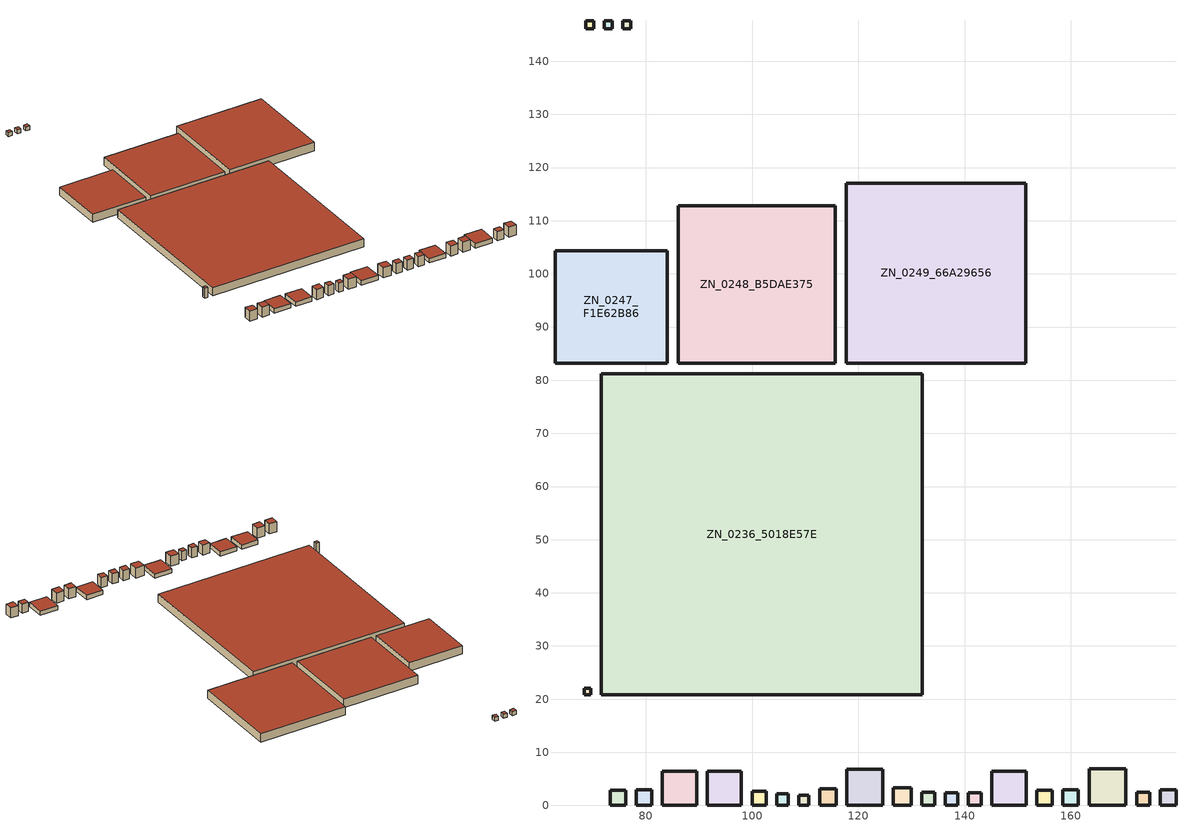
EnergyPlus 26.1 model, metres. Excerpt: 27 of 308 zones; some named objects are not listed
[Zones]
ZN_0104_DA2CA90D
 floor ground (Default_Floor_Construction): 73.36,2.85 76.21,2.85 76.21,0 73.36,0 z15
 wall outside (Default_Wall_Construction): 76.21,2.85 73.36,2.85 73.36,0 76.21,0 76.21,2.85 z15:18.95
 roof outside (Default_Roof_Construction): 73.36,0 76.21,0 76.21,2.85 73.36,2.85 z18.95
ZN_0105_54FF726E
 floor ground (Default_Floor_Construction): 78.21,2.94 81.15,2.94 81.15,0 78.21,0 z15
 wall outside (Default_Wall_Construction): 81.15,2.94 78.21,2.94 78.21,0 81.15,0 81.15,2.94 z15:18.95
 roof outside (Default_Roof_Construction): 78.21,0 81.15,0 81.15,2.94 78.21,2.94 z18.95
ZN_0106_C3A8ABA2
 floor ground (Default_Floor_Construction): 83.15,6.45 89.6,6.45 89.6,0 83.15,0 z15
 wall outside (Default_Wall_Construction): 89.6,6.45 83.15,6.45 83.15,0 89.6,0 89.6,6.45 z15:16.68
 roof outside (Default_Roof_Construction): 83.15,0 89.6,0 89.6,6.45 83.15,6.45 z16.68
ZN_0107_3B69C13B
 floor ground (Default_Floor_Construction): 91.6,6.41 98.01,6.41 98.01,0 91.6,0 z15
 wall outside (Default_Wall_Construction): 98.01,6.41 91.6,6.41 91.6,0 98.01,0 98.01,6.41 z15:16.67
 roof outside (Default_Roof_Construction): 91.6,0 98.01,0 98.01,6.41 91.6,6.41 z16.67
ZN_0108_2ECEB8B8
 floor ground (Default_Floor_Construction): 100.01,2.65 102.66,2.65 102.66,0 100.01,0 z15
 wall outside (Default_Wall_Construction): 102.66,2.65 100.01,2.65 100.01,0 102.66,0 102.66,2.65 z15:18.95
 roof outside (Default_Roof_Construction): 100.01,0 102.66,0 102.66,2.65 100.01,2.65 z18.95
ZN_0109_8CF1A8A4
 floor ground (Default_Floor_Construction): 104.66,2.17 106.83,2.17 106.83,0 104.66,0 z15
 wall outside (Default_Wall_Construction): 106.83,2.17 104.66,2.17 104.66,0 106.83,0 106.83,2.17 z15:18.95
 roof outside (Default_Roof_Construction): 104.66,0 106.83,0 106.83,2.17 104.66,2.17 z18.95
ZN_0110_A2A33FEC
 floor ground (Default_Floor_Construction): 108.83,1.88 110.71,1.88 110.71,0 108.83,0 z15
 wall outside (Default_Wall_Construction): 110.71,1.88 108.83,1.88 108.83,0 110.71,0 110.71,1.88 z15:18.6
 roof outside (Default_Roof_Construction): 108.83,0 110.71,0 110.71,1.88 108.83,1.88 z18.6
ZN_0111_E1FD624E
 floor ground (Default_Floor_Construction): 112.71,3.1 115.81,3.1 115.81,0 112.71,0 z15
 wall outside (Default_Wall_Construction): 115.81,3.1 112.71,3.1 112.71,0 115.81,0 115.81,3.1 z15:18.95
 roof outside (Default_Roof_Construction): 112.71,0 115.81,0 115.81,3.1 112.71,3.1 z18.95
ZN_0112_5075EF12
 floor ground (Default_Floor_Construction): 117.81,6.8 124.61,6.8 124.61,0 117.81,0 z15
 wall outside (Default_Wall_Construction): 124.61,6.8 117.81,6.8 117.81,0 124.61,0 124.61,6.8 z15:16.63
 roof outside (Default_Roof_Construction): 117.81,0 124.61,0 124.61,6.8 117.81,6.8 z16.63
ZN_0113_2745A60C
 floor ground (Default_Floor_Construction): 126.61,3.31 129.92,3.31 129.92,0 126.61,0 z15
 wall outside (Default_Wall_Construction): 129.92,3.31 126.61,3.31 126.61,0 129.92,0 129.92,3.31 z15:18.95
 roof outside (Default_Roof_Construction): 126.61,0 129.92,0 129.92,3.31 126.61,3.31 z18.95
ZN_0114_DA9CAD05
 floor ground (Default_Floor_Construction): 131.92,2.45 134.37,2.45 134.37,0 131.92,0 z15
 wall outside (Default_Wall_Construction): 134.37,2.45 131.92,2.45 131.92,0 134.37,0 134.37,2.45 z15:18.95
 roof outside (Default_Roof_Construction): 131.92,0 134.37,0 134.37,2.45 131.92,2.45 z18.95
ZN_0115_1A06BB29
 floor ground (Default_Floor_Construction): 136.37,2.35 138.72,2.35 138.72,0 136.37,0 z15
 wall outside (Default_Wall_Construction): 138.72,2.35 136.37,2.35 136.37,0 138.72,0 138.72,2.35 z15:18.95
 roof outside (Default_Roof_Construction): 136.37,0 138.72,0 138.72,2.35 136.37,2.35 z18.95
ZN_0116_67DAA7C4
 floor ground (Default_Floor_Construction): 140.72,2.39 143.11,2.39 143.11,0 140.72,0 z15
 wall outside (Default_Wall_Construction): 143.11,2.39 140.72,2.39 140.72,0 143.11,0 143.11,2.39 z15:18.95
 roof outside (Default_Roof_Construction): 140.72,0 143.11,0 143.11,2.39 140.72,2.39 z18.95
ZN_0117_FF8AE766
 floor ground (Default_Floor_Construction): 145.12,6.46 151.57,6.46 151.57,0 145.12,0 z15
 wall outside (Default_Wall_Construction): 151.57,6.46 145.12,6.46 145.12,0 151.57,0 151.57,6.46 z15:16.68
 roof outside (Default_Roof_Construction): 145.12,0 151.57,0 151.57,6.46 145.12,6.46 z16.68
ZN_0118_23E23B3E
 floor ground (Default_Floor_Construction): 153.57,2.87 156.44,2.87 156.44,0 153.57,0 z15
 wall outside (Default_Wall_Construction): 156.44,2.87 153.57,2.87 153.57,0 156.44,0 156.44,2.87 z15:18.95
 roof outside (Default_Roof_Construction): 153.57,0 156.44,0 156.44,2.87 153.57,2.87 z18.95
ZN_0119_F966DF6A
 floor ground (Default_Floor_Construction): 158.44,2.96 161.4,2.96 161.4,0 158.44,0 z15
 wall outside (Default_Wall_Construction): 161.4,2.96 158.44,2.96 158.44,0 161.4,0 161.4,2.96 z15:18.95
 roof outside (Default_Roof_Construction): 158.44,0 161.4,0 161.4,2.96 158.44,2.96 z18.95
ZN_0120_59860113
 floor ground (Default_Floor_Construction): 163.4,6.94 170.35,6.94 170.35,0 163.4,0 z15
 wall outside (Default_Wall_Construction): 170.35,6.94 163.4,6.94 163.4,0 170.35,0 170.35,6.94 z15:16.71
 roof outside (Default_Roof_Construction): 163.4,0 170.35,0 170.35,6.94 163.4,6.94 z16.71
ZN_0121_C280815B
 floor ground (Default_Floor_Construction): 172.35,2.46 174.8,2.46 174.8,0 172.35,0 z15
 wall outside (Default_Wall_Construction): 174.8,2.46 172.35,2.46 172.35,0 174.8,0 174.8,2.46 z15:18.6
 roof outside (Default_Roof_Construction): 172.35,0 174.8,0 174.8,2.46 172.35,2.46 z18.6
ZN_0122_95A403C9
 floor ground (Default_Floor_Construction): 176.8,2.96 179.76,2.96 179.76,0 176.8,0 z15
 wall outside (Default_Wall_Construction): 179.76,2.96 176.8,2.96 176.8,0 179.76,0 179.76,2.96 z15:18.95
 roof outside (Default_Roof_Construction): 176.8,0 179.76,0 179.76,2.96 176.8,2.96 z18.95
ZN_0231_8A08D473
 floor ground (Default_Floor_Construction): 68.44,22.03 69.64,22.03 69.64,20.83 68.44,20.83 z15
 wall outside (Default_Wall_Construction): 69.64,22.03 68.44,22.03 68.44,20.83 69.64,20.83 69.64,22.03 z15:18.95
 roof outside (Default_Roof_Construction): 68.44,20.83 69.64,20.83 69.64,22.03 68.44,22.03 z18.95
ZN_0236_5018E57E
 floor ground (Default_Floor_Construction): 71.64,81.23 132.04,81.23 132.04,20.83 71.64,20.83 z15
 wall outside (Default_Wall_Construction): 132.04,81.23 71.64,81.23 71.64,20.83 132.04,20.83 132.04,81.23 z15:18.2
 roof outside (Default_Roof_Construction): 71.64,20.83 132.04,20.83 132.04,81.23 71.64,81.23 z18.2
ZN_0247_F1E62B86
 floor ground (Default_Floor_Construction): 62.93,104.4 84.09,104.4 84.09,83.23 62.93,83.23 z15
 wall outside (Default_Wall_Construction): 84.09,104.4 62.93,104.4 62.93,83.23 84.09,83.23 84.09,104.4 z15:18.2
 roof outside (Default_Roof_Construction): 62.93,83.23 84.09,83.23 84.09,104.4 62.93,104.4 z18.2
ZN_0248_B5DAE375
 floor ground (Default_Floor_Construction): 86.09,112.83 115.69,112.83 115.69,83.23 86.09,83.23 z15
 wall outside (Default_Wall_Construction): 115.69,112.83 86.09,112.83 86.09,83.23 115.69,83.23 115.69,112.83 z15:18.2
 roof outside (Default_Roof_Construction): 86.09,83.23 115.69,83.23 115.69,112.83 86.09,112.83 z18.2
ZN_0249_66A29656
 floor ground (Default_Floor_Construction): 117.69,117.08 151.53,117.08 151.53,83.23 117.69,83.23 z15
 wall outside (Default_Wall_Construction): 151.53,117.08 117.69,117.08 117.69,83.23 151.53,83.23 151.53,117.08 z15:18.2
 roof outside (Default_Roof_Construction): 117.69,83.23 151.53,83.23 151.53,117.08 117.69,117.08 z18.2
ZN_0276_A71955C6
 floor ground (Default_Floor_Construction): 68.7,147.66 70.2,147.66 70.2,146.16 68.7,146.16 z15
 wall outside (Default_Wall_Construction): 70.2,147.66 68.7,147.66 68.7,146.16 70.2,146.16 70.2,147.66 z15:16.57
 roof outside (Default_Roof_Construction): 68.7,146.16 70.2,146.16 70.2,147.66 68.7,147.66 z16.57
ZN_0277_73DCF447
 floor ground (Default_Floor_Construction): 72.2,147.66 73.7,147.66 73.7,146.16 72.2,146.16 z15
 wall outside (Default_Wall_Construction): 73.7,147.66 72.2,147.66 72.2,146.16 73.7,146.16 73.7,147.66 z15:16.57
 roof outside (Default_Roof_Construction): 72.2,146.16 73.7,146.16 73.7,147.66 72.2,147.66 z16.57
ZN_0278_AD3DC999
 floor ground (Default_Floor_Construction): 75.7,147.66 77.2,147.66 77.2,146.16 75.7,146.16 z15
 wall outside (Default_Wall_Construction): 77.2,147.66 75.7,147.66 75.7,146.16 77.2,146.16 77.2,147.66 z15:16.57
 roof outside (Default_Roof_Construction): 75.7,146.16 77.2,146.16 77.2,147.66 75.7,147.66 z16.57
[Building]
GreenFlow_MVP_Building: 0, City, 0.04, 0.4, FullExterior
[SizingPeriod:DesignDay]
GreenFlow_Hanoi_Summer_Design_Day: 7, 21, SummerDesignDay, 35, 8, , , Wetbulb, 26, , , , , 101325, 3, 180, No, No, No, ASHRAEClearSky, , , , , 1
GreenFlow_Hanoi_Winter_Design_Day: 1, 21, WinterDesignDay, 12, 5, , , Wetbulb, 8, , , , , 101325, 3, 0, No, No, No, ASHRAEClearSky, , , , , 0.8
[Site:Location]
Hanoi.City: 21.03, 105.85, 7, 10
[Site:GroundTemperature:BuildingSurface]
18, 18, 20, 23, 26, 28, 29, 29, 27, 25, 22, 19
[Material]
Default_Material_Mass: MediumRough, 0.2, 1, 1000, 1000
[Material:NoMass]
Default_Insulation: MediumRough, 2
[Construction]
Default_Wall_Construction; Default_Roof_Construction: Default_Material_Mass, Default_Insulation
Default_Floor_Construction: Default_Material_Mass
[Zone]
ZN_0104_DA2CA90D: 0, 73.3644, 0, 15, 1, 1, 3.95, 31.9838, 8.09715, , , Yes
ZN_0105_54FF726E: 0, 78.21, 0, 15, 1, 1, 3.95, 34.1933, 8.65654, , , Yes
ZN_0106_C3A8ABA2: 0, 83.1522, 0, 15, 1, 1, 1.6751, 69.7073, 41.6138, , , Yes
ZN_0107_3B69C13B: 0, 91.603, 0, 15, 1, 1, 1.6691, 68.5793, 41.0876, , , Yes
ZN_0108_2ECEB8B8: 0, 100.013, 0, 15, 1, 1, 3.95, 27.7512, 7.02561, , , Yes
ZN_0109_8CF1A8A4: 0, 104.664, 0, 15, 1, 1, 3.95, 18.557, 4.69797, , , Yes
ZN_0110_A2A33FEC: 0, 108.831, 0, 15, 1, 1, 3.6, 12.7612, 3.54479, , , Yes
ZN_0111_E1FD624E: 0, 112.714, 0, 15, 1, 1, 3.95, 37.9424, 9.60568, , , Yes
ZN_0112_5075EF12: 0, 117.813, 0, 15, 1, 1, 1.6302, 75.2888, 46.1838, , , Yes
ZN_0113_2745A60C: 0, 126.609, 0, 15, 1, 1, 3.95, 43.2799, 10.9569, , , Yes
ZN_0114_DA9CAD05: 0, 131.919, 0, 15, 1, 1, 3.95, 23.7088, 6.00222, , , Yes
ZN_0115_1A06BB29: 0, 136.369, 0, 15, 1, 1, 3.95, 21.8317, 5.527, , , Yes
ZN_0116_67DAA7C4: 0, 140.72, 0, 15, 1, 1, 3.95, 22.657, 5.73596, , , Yes
ZN_0117_FF8AE766: 0, 145.115, 0, 15, 1, 1, 1.6771, 69.9695, 41.7205, , , Yes
ZN_0118_23E23B3E: 0, 153.574, 0, 15, 1, 1, 3.95, 32.5012, 8.22816, , , Yes
ZN_0119_F966DF6A: 0, 158.443, 0, 15, 1, 1, 3.95, 34.6298, 8.76704, , , Yes
ZN_0120_59860113: 0, 163.404, 0, 15, 1, 1, 1.7082, 82.3549, 48.2115, , , Yes
ZN_0121_C280815B: 0, 172.347, 0, 15, 1, 1, 3.6, 21.7052, 6.02923, , , Yes
ZN_0122_95A403C9: 0, 176.802, 0, 15, 1, 1, 3.95, 34.6191, 8.76432, , , Yes
ZN_0231_8A08D473: 0, 68.4418, 20.8344, 15, 1, 1, 3.95, 5.64283, 1.42856, , , Yes
ZN_0236_5018E57E: 0, 71.637, 20.8344, 15, 1, 1, 3.2, 11673.5, 3647.96, , , Yes
ZN_0247_F1E62B86: 0, 62.9272, 83.2328, 15, 1, 1, 3.2, 1433.14, 447.856, , , Yes
ZN_0248_B5DAE375: 0, 86.0898, 83.2328, 15, 1, 1, 3.2, 2803.41, 876.064, , , Yes
ZN_0249_66A29656: 0, 117.688, 83.2328, 15, 1, 1, 3.2, 3665.53, 1145.48, , , Yes
ZN_0276_A71955C6: 0, 68.6997, 146.16, 15, 1, 1, 1.5707, 3.53408, 2.25, , , Yes
ZN_0277_73DCF447: 0, 72.1997, 146.16, 15, 1, 1, 1.5707, 3.53408, 2.25, , , Yes
ZN_0278_AD3DC999: 0, 75.6997, 146.16, 15, 1, 1, 1.5707, 3.53408, 2.25, , , Yes
[People]
ZN_0104_DA2CA90D_People: ZN_0104_DA2CA90D, GreenFlow_Occupancy_Schedule, People, 0.8097, , , 0.3, , Activity_Level_Default
ZN_0105_54FF726E_People: ZN_0105_54FF726E, GreenFlow_Occupancy_Schedule, People, 1.7313, , , 0.3, , Activity_Level_Default
ZN_0106_C3A8ABA2_People: ZN_0106_C3A8ABA2, GreenFlow_Occupancy_Schedule, People, 16.6455, , , 0.3, , Activity_Level_Default
ZN_0107_3B69C13B_People: ZN_0107_3B69C13B, GreenFlow_Occupancy_Schedule, People, 16.435, , , 0.3, , Activity_Level_Default
ZN_0108_2ECEB8B8_People: ZN_0108_2ECEB8B8, GreenFlow_Occupancy_Schedule, People, 0.3513, , , 0.3, , Activity_Level_Default
ZN_0109_8CF1A8A4_People: ZN_0109_8CF1A8A4, GreenFlow_Occupancy_Schedule, People, 0.2349, , , 0.3, , Activity_Level_Default
ZN_0110_A2A33FEC_People: ZN_0110_A2A33FEC, GreenFlow_Occupancy_Schedule, People, 0.1772, , , 0.3, , Activity_Level_Default
ZN_0111_E1FD624E_People: ZN_0111_E1FD624E, GreenFlow_Occupancy_Schedule, People, 0.3202, , , 0.3, , Activity_Level_Default
ZN_0112_5075EF12_People: ZN_0112_5075EF12, GreenFlow_Occupancy_Schedule, People, 18.4735, , , 0.3, , Activity_Level_Default
ZN_0113_2745A60C_People: ZN_0113_2745A60C, GreenFlow_Occupancy_Schedule, People, 0.5478, , , 0.3, , Activity_Level_Default
ZN_0114_DA9CAD05_People: ZN_0114_DA9CAD05, GreenFlow_Occupancy_Schedule, People, 0.6002, , , 0.3, , Activity_Level_Default
ZN_0115_1A06BB29_People: ZN_0115_1A06BB29, GreenFlow_Occupancy_Schedule, People, 0.5527, , , 0.3, , Activity_Level_Default
ZN_0116_67DAA7C4_People: ZN_0116_67DAA7C4, GreenFlow_Occupancy_Schedule, People, 0.5736, , , 0.3, , Activity_Level_Default
ZN_0117_FF8AE766_People: ZN_0117_FF8AE766, GreenFlow_Occupancy_Schedule, People, 16.6882, , , 0.3, , Activity_Level_Default
ZN_0118_23E23B3E_People: ZN_0118_23E23B3E, GreenFlow_Occupancy_Schedule, People, 0.4114, , , 0.3, , Activity_Level_Default
ZN_0119_F966DF6A_People: ZN_0119_F966DF6A, GreenFlow_Occupancy_Schedule, People, 0.8767, , , 0.3, , Activity_Level_Default
ZN_0120_59860113_People: ZN_0120_59860113, GreenFlow_Occupancy_Schedule, People, 19.2846, , , 0.3, , Activity_Level_Default
ZN_0121_C280815B_People: ZN_0121_C280815B, GreenFlow_Occupancy_Schedule, People, 0.3015, , , 0.3, , Activity_Level_Default
ZN_0122_95A403C9_People: ZN_0122_95A403C9, GreenFlow_Occupancy_Schedule, People, 1.7529, , , 0.3, , Activity_Level_Default
ZN_0231_8A08D473_People: ZN_0231_8A08D473, GreenFlow_Occupancy_Schedule, People, 0.0476, , , 0.3, , Activity_Level_Default
ZN_0236_5018E57E_People: ZN_0236_5018E57E, GreenFlow_Occupancy_Schedule, People, 121.599, , , 0.3, , Activity_Level_Default
ZN_0247_F1E62B86_People: ZN_0247_F1E62B86, GreenFlow_Occupancy_Schedule, People, 44.7856, , , 0.3, , Activity_Level_Default
ZN_0248_B5DAE375_People: ZN_0248_B5DAE375, GreenFlow_Occupancy_Schedule, People, 87.6064, , , 0.3, , Activity_Level_Default
ZN_0249_66A29656_People: ZN_0249_66A29656, GreenFlow_Occupancy_Schedule, People, 114.548, , , 0.3, , Activity_Level_Default
ZN_0276_A71955C6_People: ZN_0276_A71955C6, GreenFlow_Occupancy_Schedule, People, 0.15, , , 0.3, , Activity_Level_Default
ZN_0277_73DCF447_People: ZN_0277_73DCF447, GreenFlow_Occupancy_Schedule, People, 0.15, , , 0.3, , Activity_Level_Default
ZN_0278_AD3DC999_People: ZN_0278_AD3DC999, GreenFlow_Occupancy_Schedule, People, 0.15, , , 0.3, , Activity_Level_Default
[Lights]
ZN_0104_DA2CA90D_Lights: ZN_0104_DA2CA90D, GreenFlow_Lights_Schedule, Watts/Area, , 10, , 0, 0.4, 0.2
ZN_0105_54FF726E_Lights: ZN_0105_54FF726E, GreenFlow_Lights_Schedule, Watts/Area, , 10, , 0, 0.4, 0.2
ZN_0106_C3A8ABA2_Lights: ZN_0106_C3A8ABA2, GreenFlow_Lights_Schedule, Watts/Area, , 12, , 0, 0.4, 0.2
ZN_0107_3B69C13B_Lights: ZN_0107_3B69C13B, GreenFlow_Lights_Schedule, Watts/Area, , 12, , 0, 0.4, 0.2
ZN_0108_2ECEB8B8_Lights: ZN_0108_2ECEB8B8, GreenFlow_Lights_Schedule, Watts/Area, , 6, , 0, 0.4, 0.2
ZN_0109_8CF1A8A4_Lights: ZN_0109_8CF1A8A4, GreenFlow_Lights_Schedule, Watts/Area, , 6, , 0, 0.4, 0.2
ZN_0110_A2A33FEC_Lights: ZN_0110_A2A33FEC, GreenFlow_Lights_Schedule, Watts/Area, , 6, , 0, 0.4, 0.2
ZN_0111_E1FD624E_Lights: ZN_0111_E1FD624E, GreenFlow_Lights_Schedule, Watts/Area, , 5, , 0, 0.4, 0.2
ZN_0112_5075EF12_Lights: ZN_0112_5075EF12, GreenFlow_Lights_Schedule, Watts/Area, , 12, , 0, 0.4, 0.2
ZN_0113_2745A60C_Lights: ZN_0113_2745A60C, GreenFlow_Lights_Schedule, Watts/Area, , 6, , 0, 0.4, 0.2
ZN_0114_DA9CAD05_Lights: ZN_0114_DA9CAD05, GreenFlow_Lights_Schedule, Watts/Area, , 10, , 0, 0.4, 0.2
ZN_0115_1A06BB29_Lights: ZN_0115_1A06BB29, GreenFlow_Lights_Schedule, Watts/Area, , 10, , 0, 0.4, 0.2
ZN_0116_67DAA7C4_Lights: ZN_0116_67DAA7C4, GreenFlow_Lights_Schedule, Watts/Area, , 10, , 0, 0.4, 0.2
ZN_0117_FF8AE766_Lights: ZN_0117_FF8AE766, GreenFlow_Lights_Schedule, Watts/Area, , 12, , 0, 0.4, 0.2
ZN_0118_23E23B3E_Lights: ZN_0118_23E23B3E, GreenFlow_Lights_Schedule, Watts/Area, , 6, , 0, 0.4, 0.2
ZN_0119_F966DF6A_Lights: ZN_0119_F966DF6A, GreenFlow_Lights_Schedule, Watts/Area, , 10, , 0, 0.4, 0.2
ZN_0120_59860113_Lights: ZN_0120_59860113, GreenFlow_Lights_Schedule, Watts/Area, , 12, , 0, 0.4, 0.2
ZN_0121_C280815B_Lights: ZN_0121_C280815B, GreenFlow_Lights_Schedule, Watts/Area, , 6, , 0, 0.4, 0.2
ZN_0122_95A403C9_Lights: ZN_0122_95A403C9, GreenFlow_Lights_Schedule, Watts/Area, , 10, , 0, 0.4, 0.2
ZN_0231_8A08D473_Lights: ZN_0231_8A08D473, GreenFlow_Lights_Schedule, Watts/Area, , 5, , 0, 0.4, 0.2
ZN_0236_5018E57E_Lights: ZN_0236_5018E57E, GreenFlow_Lights_Schedule, Watts/Area, , 4, , 0, 0.4, 0.2
ZN_0247_F1E62B86_Lights: ZN_0247_F1E62B86, GreenFlow_Lights_Schedule, Watts/Area, , 10, , 0, 0.4, 0.2
ZN_0248_B5DAE375_Lights: ZN_0248_B5DAE375, GreenFlow_Lights_Schedule, Watts/Area, , 10, , 0, 0.4, 0.2
ZN_0249_66A29656_Lights: ZN_0249_66A29656, GreenFlow_Lights_Schedule, Watts/Area, , 10, , 0, 0.4, 0.2
ZN_0276_A71955C6_Lights: ZN_0276_A71955C6, GreenFlow_Lights_Schedule, Watts/Area, , 8, , 0, 0.4, 0.2
ZN_0277_73DCF447_Lights: ZN_0277_73DCF447, GreenFlow_Lights_Schedule, Watts/Area, , 8, , 0, 0.4, 0.2
ZN_0278_AD3DC999_Lights: ZN_0278_AD3DC999, GreenFlow_Lights_Schedule, Watts/Area, , 8, , 0, 0.4, 0.2
[ElectricEquipment]
ZN_0104_DA2CA90D_Equipment: ZN_0104_DA2CA90D, GreenFlow_Equipment_Schedule, Watts/Area, , 12, , 0, 0.5, 0
ZN_0105_54FF726E_Equipment: ZN_0105_54FF726E, GreenFlow_Equipment_Schedule, Watts/Area, , 15, , 0, 0.5, 0
ZN_0106_C3A8ABA2_Equipment: ZN_0106_C3A8ABA2, GreenFlow_Equipment_Schedule, Watts/Area, , 10, , 0, 0.5, 0
ZN_0107_3B69C13B_Equipment: ZN_0107_3B69C13B, GreenFlow_Equipment_Schedule, Watts/Area, , 10, , 0, 0.5, 0
ZN_0108_2ECEB8B8_Equipment: ZN_0108_2ECEB8B8, GreenFlow_Equipment_Schedule, Watts/Area, , 3, , 0, 0.5, 0
ZN_0109_8CF1A8A4_Equipment: ZN_0109_8CF1A8A4, GreenFlow_Equipment_Schedule, Watts/Area, , 3, , 0, 0.5, 0
ZN_0110_A2A33FEC_Equipment: ZN_0110_A2A33FEC, GreenFlow_Equipment_Schedule, Watts/Area, , 3, , 0, 0.5, 0
ZN_0111_E1FD624E_Equipment: ZN_0111_E1FD624E, GreenFlow_Equipment_Schedule, Watts/Area, , 20, , 0, 0.5, 0
ZN_0112_5075EF12_Equipment: ZN_0112_5075EF12, GreenFlow_Equipment_Schedule, Watts/Area, , 10, , 0, 0.5, 0
ZN_0113_2745A60C_Equipment: ZN_0113_2745A60C, GreenFlow_Equipment_Schedule, Watts/Area, , 3, , 0, 0.5, 0
ZN_0114_DA9CAD05_Equipment: ZN_0114_DA9CAD05, GreenFlow_Equipment_Schedule, Watts/Area, , 12, , 0, 0.5, 0
ZN_0115_1A06BB29_Equipment: ZN_0115_1A06BB29, GreenFlow_Equipment_Schedule, Watts/Area, , 12, , 0, 0.5, 0
ZN_0116_67DAA7C4_Equipment: ZN_0116_67DAA7C4, GreenFlow_Equipment_Schedule, Watts/Area, , 12, , 0, 0.5, 0
ZN_0117_FF8AE766_Equipment: ZN_0117_FF8AE766, GreenFlow_Equipment_Schedule, Watts/Area, , 10, , 0, 0.5, 0
ZN_0118_23E23B3E_Equipment: ZN_0118_23E23B3E, GreenFlow_Equipment_Schedule, Watts/Area, , 3, , 0, 0.5, 0
ZN_0119_F966DF6A_Equipment: ZN_0119_F966DF6A, GreenFlow_Equipment_Schedule, Watts/Area, , 12, , 0, 0.5, 0
ZN_0120_59860113_Equipment: ZN_0120_59860113, GreenFlow_Equipment_Schedule, Watts/Area, , 10, , 0, 0.5, 0
ZN_0121_C280815B_Equipment: ZN_0121_C280815B, GreenFlow_Equipment_Schedule, Watts/Area, , 3, , 0, 0.5, 0
ZN_0122_95A403C9_Equipment: ZN_0122_95A403C9, GreenFlow_Equipment_Schedule, Watts/Area, , 15, , 0, 0.5, 0
ZN_0231_8A08D473_Equipment: ZN_0231_8A08D473, GreenFlow_Equipment_Schedule, Watts/Area, , 20, , 0, 0.5, 0
ZN_0236_5018E57E_Equipment: ZN_0236_5018E57E, GreenFlow_Equipment_Schedule, Watts/Area, , 2, , 0, 0.5, 0
ZN_0247_F1E62B86_Equipment: ZN_0247_F1E62B86, GreenFlow_Equipment_Schedule, Watts/Area, , 12, , 0, 0.5, 0
ZN_0248_B5DAE375_Equipment: ZN_0248_B5DAE375, GreenFlow_Equipment_Schedule, Watts/Area, , 12, , 0, 0.5, 0
ZN_0249_66A29656_Equipment: ZN_0249_66A29656, GreenFlow_Equipment_Schedule, Watts/Area, , 12, , 0, 0.5, 0
ZN_0276_A71955C6_Equipment: ZN_0276_A71955C6, GreenFlow_Equipment_Schedule, Watts/Area, , 8, , 0, 0.5, 0
ZN_0277_73DCF447_Equipment: ZN_0277_73DCF447, GreenFlow_Equipment_Schedule, Watts/Area, , 8, , 0, 0.5, 0
ZN_0278_AD3DC999_Equipment: ZN_0278_AD3DC999, GreenFlow_Equipment_Schedule, Watts/Area, , 8, , 0, 0.5, 0
[DesignSpecification:OutdoorAir]
ZN_0104_DA2CA90D_OutdoorAir; ZN_0105_54FF726E_OutdoorAir; ZN_0106_C3A8ABA2_OutdoorAir; ZN_0107_3B69C13B_OutdoorAir; ZN_0108_2ECEB8B8_OutdoorAir; ZN_0109_8CF1A8A4_OutdoorAir; ZN_0110_A2A33FEC_OutdoorAir; ZN_0111_E1FD624E_OutdoorAir; ZN_0112_5075EF12_OutdoorAir; ZN_0113_2745A60C_OutdoorAir; ZN_0114_DA9CAD05_OutdoorAir; ZN_0115_1A06BB29_OutdoorAir; ZN_0116_67DAA7C4_OutdoorAir; ZN_0117_FF8AE766_OutdoorAir; ZN_0118_23E23B3E_OutdoorAir; ZN_0119_F966DF6A_OutdoorAir; ZN_0120_59860113_OutdoorAir; ZN_0121_C280815B_OutdoorAir; ZN_0122_95A403C9_OutdoorAir; ZN_0231_8A08D473_OutdoorAir; ZN_0247_F1E62B86_OutdoorAir; ZN_0248_B5DAE375_OutdoorAir; ZN_0249_66A29656_OutdoorAir; ZN_0276_A71955C6_OutdoorAir; ZN_0277_73DCF447_OutdoorAir; ZN_0278_AD3DC999_OutdoorAir: Sum, 0.00944, 0.0003
ZN_0236_5018E57E_OutdoorAir: Sum, 0.002, 0.0001
[ZoneInfiltration:DesignFlowRate]
ZN_0104_DA2CA90D_Infiltration: ZN_0104_DA2CA90D, Always_On, AirChanges/Hour, , , , 0.3
ZN_0105_54FF726E_Infiltration: ZN_0105_54FF726E, Always_On, AirChanges/Hour, , , , 0.3
ZN_0106_C3A8ABA2_Infiltration: ZN_0106_C3A8ABA2, Always_On, AirChanges/Hour, , , , 0.3
ZN_0107_3B69C13B_Infiltration: ZN_0107_3B69C13B, Always_On, AirChanges/Hour, , , , 0.3
ZN_0108_2ECEB8B8_Infiltration: ZN_0108_2ECEB8B8, Always_On, AirChanges/Hour, , , , 0.3
ZN_0109_8CF1A8A4_Infiltration: ZN_0109_8CF1A8A4, Always_On, AirChanges/Hour, , , , 0.3
ZN_0110_A2A33FEC_Infiltration: ZN_0110_A2A33FEC, Always_On, AirChanges/Hour, , , , 0.3
ZN_0111_E1FD624E_Infiltration: ZN_0111_E1FD624E, Always_On, AirChanges/Hour, , , , 0.3
ZN_0112_5075EF12_Infiltration: ZN_0112_5075EF12, Always_On, AirChanges/Hour, , , , 0.3
ZN_0113_2745A60C_Infiltration: ZN_0113_2745A60C, Always_On, AirChanges/Hour, , , , 0.3
ZN_0114_DA9CAD05_Infiltration: ZN_0114_DA9CAD05, Always_On, AirChanges/Hour, , , , 0.3
ZN_0115_1A06BB29_Infiltration: ZN_0115_1A06BB29, Always_On, AirChanges/Hour, , , , 0.3
ZN_0116_67DAA7C4_Infiltration: ZN_0116_67DAA7C4, Always_On, AirChanges/Hour, , , , 0.3
ZN_0117_FF8AE766_Infiltration: ZN_0117_FF8AE766, Always_On, AirChanges/Hour, , , , 0.3
ZN_0118_23E23B3E_Infiltration: ZN_0118_23E23B3E, Always_On, AirChanges/Hour, , , , 0.3
ZN_0119_F966DF6A_Infiltration: ZN_0119_F966DF6A, Always_On, AirChanges/Hour, , , , 0.3
ZN_0120_59860113_Infiltration: ZN_0120_59860113, Always_On, AirChanges/Hour, , , , 0.3
ZN_0121_C280815B_Infiltration: ZN_0121_C280815B, Always_On, AirChanges/Hour, , , , 0.3
ZN_0122_95A403C9_Infiltration: ZN_0122_95A403C9, Always_On, AirChanges/Hour, , , , 0.3
ZN_0231_8A08D473_Infiltration: ZN_0231_8A08D473, Always_On, AirChanges/Hour, , , , 0.3
ZN_0236_5018E57E_Infiltration: ZN_0236_5018E57E, Always_On, AirChanges/Hour, , , , 0.3
ZN_0247_F1E62B86_Infiltration: ZN_0247_F1E62B86, Always_On, AirChanges/Hour, , , , 0.3
ZN_0248_B5DAE375_Infiltration: ZN_0248_B5DAE375, Always_On, AirChanges/Hour, , , , 0.3
ZN_0249_66A29656_Infiltration: ZN_0249_66A29656, Always_On, AirChanges/Hour, , , , 0.3
ZN_0276_A71955C6_Infiltration: ZN_0276_A71955C6, Always_On, AirChanges/Hour, , , , 0.3
ZN_0277_73DCF447_Infiltration: ZN_0277_73DCF447, Always_On, AirChanges/Hour, , , , 0.3
ZN_0278_AD3DC999_Infiltration: ZN_0278_AD3DC999, Always_On, AirChanges/Hour, , , , 0.3
[Sizing:Zone]
ZN_0104_DA2CA90D: SupplyAirTemperature, 12.8, , SupplyAirTemperature, 50, , 0.008, 0.008, ZN_0104_DA2CA90D_OutdoorAir, , , DesignDay, , , , , DesignDay
ZN_0105_54FF726E: SupplyAirTemperature, 12.8, , SupplyAirTemperature, 50, , 0.008, 0.008, ZN_0105_54FF726E_OutdoorAir, , , DesignDay, , , , , DesignDay
ZN_0106_C3A8ABA2: SupplyAirTemperature, 12.8, , SupplyAirTemperature, 50, , 0.008, 0.008, ZN_0106_C3A8ABA2_OutdoorAir, , , DesignDay, , , , , DesignDay
ZN_0107_3B69C13B: SupplyAirTemperature, 12.8, , SupplyAirTemperature, 50, , 0.008, 0.008, ZN_0107_3B69C13B_OutdoorAir, , , DesignDay, , , , , DesignDay
ZN_0108_2ECEB8B8: SupplyAirTemperature, 12.8, , SupplyAirTemperature, 50, , 0.008, 0.008, ZN_0108_2ECEB8B8_OutdoorAir, , , DesignDay, , , , , DesignDay
ZN_0109_8CF1A8A4: SupplyAirTemperature, 12.8, , SupplyAirTemperature, 50, , 0.008, 0.008, ZN_0109_8CF1A8A4_OutdoorAir, , , DesignDay, , , , , DesignDay
ZN_0110_A2A33FEC: SupplyAirTemperature, 12.8, , SupplyAirTemperature, 50, , 0.008, 0.008, ZN_0110_A2A33FEC_OutdoorAir, , , DesignDay, , , , , DesignDay
ZN_0111_E1FD624E: SupplyAirTemperature, 12.8, , SupplyAirTemperature, 50, , 0.008, 0.008, ZN_0111_E1FD624E_OutdoorAir, , , DesignDay, , , , , DesignDay
ZN_0112_5075EF12: SupplyAirTemperature, 12.8, , SupplyAirTemperature, 50, , 0.008, 0.008, ZN_0112_5075EF12_OutdoorAir, , , DesignDay, , , , , DesignDay
ZN_0113_2745A60C: SupplyAirTemperature, 12.8, , SupplyAirTemperature, 50, , 0.008, 0.008, ZN_0113_2745A60C_OutdoorAir, , , DesignDay, , , , , DesignDay
ZN_0114_DA9CAD05: SupplyAirTemperature, 12.8, , SupplyAirTemperature, 50, , 0.008, 0.008, ZN_0114_DA9CAD05_OutdoorAir, , , DesignDay, , , , , DesignDay
ZN_0115_1A06BB29: SupplyAirTemperature, 12.8, , SupplyAirTemperature, 50, , 0.008, 0.008, ZN_0115_1A06BB29_OutdoorAir, , , DesignDay, , , , , DesignDay
ZN_0116_67DAA7C4: SupplyAirTemperature, 12.8, , SupplyAirTemperature, 50, , 0.008, 0.008, ZN_0116_67DAA7C4_OutdoorAir, , , DesignDay, , , , , DesignDay
ZN_0117_FF8AE766: SupplyAirTemperature, 12.8, , SupplyAirTemperature, 50, , 0.008, 0.008, ZN_0117_FF8AE766_OutdoorAir, , , DesignDay, , , , , DesignDay
ZN_0118_23E23B3E: SupplyAirTemperature, 12.8, , SupplyAirTemperature, 50, , 0.008, 0.008, ZN_0118_23E23B3E_OutdoorAir, , , DesignDay, , , , , DesignDay
ZN_0119_F966DF6A: SupplyAirTemperature, 12.8, , SupplyAirTemperature, 50, , 0.008, 0.008, ZN_0119_F966DF6A_OutdoorAir, , , DesignDay, , , , , DesignDay
ZN_0120_59860113: SupplyAirTemperature, 12.8, , SupplyAirTemperature, 50, , 0.008, 0.008, ZN_0120_59860113_OutdoorAir, , , DesignDay, , , , , DesignDay
ZN_0121_C280815B: SupplyAirTemperature, 12.8, , SupplyAirTemperature, 50, , 0.008, 0.008, ZN_0121_C280815B_OutdoorAir, , , DesignDay, , , , , DesignDay
ZN_0122_95A403C9: SupplyAirTemperature, 12.8, , SupplyAirTemperature, 50, , 0.008, 0.008, ZN_0122_95A403C9_OutdoorAir, , , DesignDay, , , , , DesignDay
ZN_0231_8A08D473: SupplyAirTemperature, 12.8, , SupplyAirTemperature, 50, , 0.008, 0.008, ZN_0231_8A08D473_OutdoorAir, , , DesignDay, , , , , DesignDay
ZN_0236_5018E57E: SupplyAirTemperature, 12.8, , SupplyAirTemperature, 50, , 0.008, 0.008, ZN_0236_5018E57E_OutdoorAir, , , DesignDay, , , , , DesignDay
ZN_0247_F1E62B86: SupplyAirTemperature, 12.8, , SupplyAirTemperature, 50, , 0.008, 0.008, ZN_0247_F1E62B86_OutdoorAir, , , DesignDay, , , , , DesignDay
ZN_0248_B5DAE375: SupplyAirTemperature, 12.8, , SupplyAirTemperature, 50, , 0.008, 0.008, ZN_0248_B5DAE375_OutdoorAir, , , DesignDay, , , , , DesignDay
ZN_0249_66A29656: SupplyAirTemperature, 12.8, , SupplyAirTemperature, 50, , 0.008, 0.008, ZN_0249_66A29656_OutdoorAir, , , DesignDay, , , , , DesignDay
ZN_0276_A71955C6: SupplyAirTemperature, 12.8, , SupplyAirTemperature, 50, , 0.008, 0.008, ZN_0276_A71955C6_OutdoorAir, , , DesignDay, , , , , DesignDay
ZN_0277_73DCF447: SupplyAirTemperature, 12.8, , SupplyAirTemperature, 50, , 0.008, 0.008, ZN_0277_73DCF447_OutdoorAir, , , DesignDay, , , , , DesignDay
ZN_0278_AD3DC999: SupplyAirTemperature, 12.8, , SupplyAirTemperature, 50, , 0.008, 0.008, ZN_0278_AD3DC999_OutdoorAir, , , DesignDay, , , , , DesignDay
[ThermostatSetpoint:DualSetpoint]
ZN_0104_DA2CA90D_DualSetpoint; ZN_0105_54FF726E_DualSetpoint; ZN_0106_C3A8ABA2_DualSetpoint; ZN_0107_3B69C13B_DualSetpoint; ZN_0108_2ECEB8B8_DualSetpoint; ZN_0109_8CF1A8A4_DualSetpoint; ZN_0110_A2A33FEC_DualSetpoint; ZN_0111_E1FD624E_DualSetpoint; ZN_0112_5075EF12_DualSetpoint; ZN_0113_2745A60C_DualSetpoint; ZN_0114_DA9CAD05_DualSetpoint; ZN_0115_1A06BB29_DualSetpoint; ZN_0116_67DAA7C4_DualSetpoint; ZN_0117_FF8AE766_DualSetpoint; ZN_0118_23E23B3E_DualSetpoint; ZN_0119_F966DF6A_DualSetpoint; ZN_0120_59860113_DualSetpoint; ZN_0121_C280815B_DualSetpoint; ZN_0122_95A403C9_DualSetpoint; ZN_0231_8A08D473_DualSetpoint; ZN_0236_5018E57E_DualSetpoint; ZN_0247_F1E62B86_DualSetpoint; ZN_0248_B5DAE375_DualSetpoint; ZN_0249_66A29656_DualSetpoint; ZN_0276_A71955C6_DualSetpoint; ZN_0277_73DCF447_DualSetpoint; ZN_0278_AD3DC999_DualSetpoint: GreenFlow_Heating_Setpoint_Schedule, GreenFlow_Cooling_Setpoint_Schedule_Baseline25
[ZoneControl:Thermostat]
ZN_0104_DA2CA90D_Thermostat: ZN_0104_DA2CA90D, DualSetpoint_Control_Type, ThermostatSetpoint:DualSetpoint, ZN_0104_DA2CA90D_DualSetpoint
ZN_0105_54FF726E_Thermostat: ZN_0105_54FF726E, DualSetpoint_Control_Type, ThermostatSetpoint:DualSetpoint, ZN_0105_54FF726E_DualSetpoint
ZN_0106_C3A8ABA2_Thermostat: ZN_0106_C3A8ABA2, DualSetpoint_Control_Type, ThermostatSetpoint:DualSetpoint, ZN_0106_C3A8ABA2_DualSetpoint
ZN_0107_3B69C13B_Thermostat: ZN_0107_3B69C13B, DualSetpoint_Control_Type, ThermostatSetpoint:DualSetpoint, ZN_0107_3B69C13B_DualSetpoint
ZN_0108_2ECEB8B8_Thermostat: ZN_0108_2ECEB8B8, DualSetpoint_Control_Type, ThermostatSetpoint:DualSetpoint, ZN_0108_2ECEB8B8_DualSetpoint
ZN_0109_8CF1A8A4_Thermostat: ZN_0109_8CF1A8A4, DualSetpoint_Control_Type, ThermostatSetpoint:DualSetpoint, ZN_0109_8CF1A8A4_DualSetpoint
ZN_0110_A2A33FEC_Thermostat: ZN_0110_A2A33FEC, DualSetpoint_Control_Type, ThermostatSetpoint:DualSetpoint, ZN_0110_A2A33FEC_DualSetpoint
ZN_0111_E1FD624E_Thermostat: ZN_0111_E1FD624E, DualSetpoint_Control_Type, ThermostatSetpoint:DualSetpoint, ZN_0111_E1FD624E_DualSetpoint
ZN_0112_5075EF12_Thermostat: ZN_0112_5075EF12, DualSetpoint_Control_Type, ThermostatSetpoint:DualSetpoint, ZN_0112_5075EF12_DualSetpoint
ZN_0113_2745A60C_Thermostat: ZN_0113_2745A60C, DualSetpoint_Control_Type, ThermostatSetpoint:DualSetpoint, ZN_0113_2745A60C_DualSetpoint
ZN_0114_DA9CAD05_Thermostat: ZN_0114_DA9CAD05, DualSetpoint_Control_Type, ThermostatSetpoint:DualSetpoint, ZN_0114_DA9CAD05_DualSetpoint
ZN_0115_1A06BB29_Thermostat: ZN_0115_1A06BB29, DualSetpoint_Control_Type, ThermostatSetpoint:DualSetpoint, ZN_0115_1A06BB29_DualSetpoint
ZN_0116_67DAA7C4_Thermostat: ZN_0116_67DAA7C4, DualSetpoint_Control_Type, ThermostatSetpoint:DualSetpoint, ZN_0116_67DAA7C4_DualSetpoint
ZN_0117_FF8AE766_Thermostat: ZN_0117_FF8AE766, DualSetpoint_Control_Type, ThermostatSetpoint:DualSetpoint, ZN_0117_FF8AE766_DualSetpoint
ZN_0118_23E23B3E_Thermostat: ZN_0118_23E23B3E, DualSetpoint_Control_Type, ThermostatSetpoint:DualSetpoint, ZN_0118_23E23B3E_DualSetpoint
ZN_0119_F966DF6A_Thermostat: ZN_0119_F966DF6A, DualSetpoint_Control_Type, ThermostatSetpoint:DualSetpoint, ZN_0119_F966DF6A_DualSetpoint
ZN_0120_59860113_Thermostat: ZN_0120_59860113, DualSetpoint_Control_Type, ThermostatSetpoint:DualSetpoint, ZN_0120_59860113_DualSetpoint
ZN_0121_C280815B_Thermostat: ZN_0121_C280815B, DualSetpoint_Control_Type, ThermostatSetpoint:DualSetpoint, ZN_0121_C280815B_DualSetpoint
ZN_0122_95A403C9_Thermostat: ZN_0122_95A403C9, DualSetpoint_Control_Type, ThermostatSetpoint:DualSetpoint, ZN_0122_95A403C9_DualSetpoint
ZN_0231_8A08D473_Thermostat: ZN_0231_8A08D473, DualSetpoint_Control_Type, ThermostatSetpoint:DualSetpoint, ZN_0231_8A08D473_DualSetpoint
ZN_0236_5018E57E_Thermostat: ZN_0236_5018E57E, DualSetpoint_Control_Type, ThermostatSetpoint:DualSetpoint, ZN_0236_5018E57E_DualSetpoint
ZN_0247_F1E62B86_Thermostat: ZN_0247_F1E62B86, DualSetpoint_Control_Type, ThermostatSetpoint:DualSetpoint, ZN_0247_F1E62B86_DualSetpoint
ZN_0248_B5DAE375_Thermostat: ZN_0248_B5DAE375, DualSetpoint_Control_Type, ThermostatSetpoint:DualSetpoint, ZN_0248_B5DAE375_DualSetpoint
ZN_0249_66A29656_Thermostat: ZN_0249_66A29656, DualSetpoint_Control_Type, ThermostatSetpoint:DualSetpoint, ZN_0249_66A29656_DualSetpoint
ZN_0276_A71955C6_Thermostat: ZN_0276_A71955C6, DualSetpoint_Control_Type, ThermostatSetpoint:DualSetpoint, ZN_0276_A71955C6_DualSetpoint
ZN_0277_73DCF447_Thermostat: ZN_0277_73DCF447, DualSetpoint_Control_Type, ThermostatSetpoint:DualSetpoint, ZN_0277_73DCF447_DualSetpoint
ZN_0278_AD3DC999_Thermostat: ZN_0278_AD3DC999, DualSetpoint_Control_Type, ThermostatSetpoint:DualSetpoint, ZN_0278_AD3DC999_DualSetpoint
[Coil:Cooling:DX:SingleSpeed]
ZN_0074_4243A346_PTAC_DX_COOL: GreenFlow_HVAC_Availability_Schedule, Autosize, Autosize, 3, Autosize, , 934.4, ZN_0074_4243A346_MixedAirNode, ZN_0074_4243A346_PTAC_COOL_OUT, GF_BPLUS_DXCoolCapFT, GF_BPLUS_DXCoolCapFFF, GF_BPLUS_DXEIRFT, GF_BPLUS_DXEIRFFF, GF_BPLUS_DXPLFFPLR
ZN_0075_1CD46F5D_PTAC_DX_COOL: GreenFlow_HVAC_Availability_Schedule, Autosize, Autosize, 3, Autosize, , 934.4, ZN_0075_1CD46F5D_MixedAirNode, ZN_0075_1CD46F5D_PTAC_COOL_OUT, GF_BPLUS_DXCoolCapFT, GF_BPLUS_DXCoolCapFFF, GF_BPLUS_DXEIRFT, GF_BPLUS_DXEIRFFF, GF_BPLUS_DXPLFFPLR
ZN_0076_3584C968_PTAC_DX_COOL: GreenFlow_HVAC_Availability_Schedule, Autosize, Autosize, 3, Autosize, , 934.4, ZN_0076_3584C968_MixedAirNode, ZN_0076_3584C968_PTAC_COOL_OUT, GF_BPLUS_DXCoolCapFT, GF_BPLUS_DXCoolCapFFF, GF_BPLUS_DXEIRFT, GF_BPLUS_DXEIRFFF, GF_BPLUS_DXPLFFPLR
ZN_0077_A5D54006_PTAC_DX_COOL: GreenFlow_HVAC_Availability_Schedule, Autosize, Autosize, 3, Autosize, , 934.4, ZN_0077_A5D54006_MixedAirNode, ZN_0077_A5D54006_PTAC_COOL_OUT, GF_BPLUS_DXCoolCapFT, GF_BPLUS_DXCoolCapFFF, GF_BPLUS_DXEIRFT, GF_BPLUS_DXEIRFFF, GF_BPLUS_DXPLFFPLR
ZN_0078_6BE1D243_PTAC_DX_COOL: GreenFlow_HVAC_Availability_Schedule, Autosize, Autosize, 3, Autosize, , 934.4, ZN_0078_6BE1D243_MixedAirNode, ZN_0078_6BE1D243_PTAC_COOL_OUT, GF_BPLUS_DXCoolCapFT, GF_BPLUS_DXCoolCapFFF, GF_BPLUS_DXEIRFT, GF_BPLUS_DXEIRFFF, GF_BPLUS_DXPLFFPLR
ZN_0079_C593E473_PTAC_DX_COOL: GreenFlow_HVAC_Availability_Schedule, Autosize, Autosize, 3, Autosize, , 934.4, ZN_0079_C593E473_MixedAirNode, ZN_0079_C593E473_PTAC_COOL_OUT, GF_BPLUS_DXCoolCapFT, GF_BPLUS_DXCoolCapFFF, GF_BPLUS_DXEIRFT, GF_BPLUS_DXEIRFFF, GF_BPLUS_DXPLFFPLR
ZN_0080_60393F61_PTAC_DX_COOL: GreenFlow_HVAC_Availability_Schedule, Autosize, Autosize, 3, Autosize, , 934.4, ZN_0080_60393F61_MixedAirNode, ZN_0080_60393F61_PTAC_COOL_OUT, GF_BPLUS_DXCoolCapFT, GF_BPLUS_DXCoolCapFFF, GF_BPLUS_DXEIRFT, GF_BPLUS_DXEIRFFF, GF_BPLUS_DXPLFFPLR
ZN_0081_5B88B2C4_PTAC_DX_COOL: GreenFlow_HVAC_Availability_Schedule, Autosize, Autosize, 3, Autosize, , 934.4, ZN_0081_5B88B2C4_MixedAirNode, ZN_0081_5B88B2C4_PTAC_COOL_OUT, GF_BPLUS_DXCoolCapFT, GF_BPLUS_DXCoolCapFFF, GF_BPLUS_DXEIRFT, GF_BPLUS_DXEIRFFF, GF_BPLUS_DXPLFFPLR
ZN_0082_7FEB8538_PTAC_DX_COOL: GreenFlow_HVAC_Availability_Schedule, Autosize, Autosize, 3, Autosize, , 934.4, ZN_0082_7FEB8538_MixedAirNode, ZN_0082_7FEB8538_PTAC_COOL_OUT, GF_BPLUS_DXCoolCapFT, GF_BPLUS_DXCoolCapFFF, GF_BPLUS_DXEIRFT, GF_BPLUS_DXEIRFFF, GF_BPLUS_DXPLFFPLR
ZN_0083_B71B7883_PTAC_DX_COOL: GreenFlow_HVAC_Availability_Schedule, Autosize, Autosize, 3, Autosize, , 934.4, ZN_0083_B71B7883_MixedAirNode, ZN_0083_B71B7883_PTAC_COOL_OUT, GF_BPLUS_DXCoolCapFT, GF_BPLUS_DXCoolCapFFF, GF_BPLUS_DXEIRFT, GF_BPLUS_DXEIRFFF, GF_BPLUS_DXPLFFPLR
ZN_0084_3E85CF33_PTAC_DX_COOL: GreenFlow_HVAC_Availability_Schedule, Autosize, Autosize, 3, Autosize, , 934.4, ZN_0084_3E85CF33_MixedAirNode, ZN_0084_3E85CF33_PTAC_COOL_OUT, GF_BPLUS_DXCoolCapFT, GF_BPLUS_DXCoolCapFFF, GF_BPLUS_DXEIRFT, GF_BPLUS_DXEIRFFF, GF_BPLUS_DXPLFFPLR
ZN_0085_D88B0DE9_PTAC_DX_COOL: GreenFlow_HVAC_Availability_Schedule, Autosize, Autosize, 3, Autosize, , 934.4, ZN_0085_D88B0DE9_MixedAirNode, ZN_0085_D88B0DE9_PTAC_COOL_OUT, GF_BPLUS_DXCoolCapFT, GF_BPLUS_DXCoolCapFFF, GF_BPLUS_DXEIRFT, GF_BPLUS_DXEIRFFF, GF_BPLUS_DXPLFFPLR
ZN_0086_D3B1ABF0_PTAC_DX_COOL: GreenFlow_HVAC_Availability_Schedule, Autosize, Autosize, 3, Autosize, , 934.4, ZN_0086_D3B1ABF0_MixedAirNode, ZN_0086_D3B1ABF0_PTAC_COOL_OUT, GF_BPLUS_DXCoolCapFT, GF_BPLUS_DXCoolCapFFF, GF_BPLUS_DXEIRFT, GF_BPLUS_DXEIRFFF, GF_BPLUS_DXPLFFPLR
ZN_0087_65D7194A_PTAC_DX_COOL: GreenFlow_HVAC_Availability_Schedule, Autosize, Autosize, 3, Autosize, , 934.4, ZN_0087_65D7194A_MixedAirNode, ZN_0087_65D7194A_PTAC_COOL_OUT, GF_BPLUS_DXCoolCapFT, GF_BPLUS_DXCoolCapFFF, GF_BPLUS_DXEIRFT, GF_BPLUS_DXEIRFFF, GF_BPLUS_DXPLFFPLR
ZN_0088_158AE9F1_PTAC_DX_COOL: GreenFlow_HVAC_Availability_Schedule, Autosize, Autosize, 3, Autosize, , 934.4, ZN_0088_158AE9F1_MixedAirNode, ZN_0088_158AE9F1_PTAC_COOL_OUT, GF_BPLUS_DXCoolCapFT, GF_BPLUS_DXCoolCapFFF, GF_BPLUS_DXEIRFT, GF_BPLUS_DXEIRFFF, GF_BPLUS_DXPLFFPLR
ZN_0089_578B3840_PTAC_DX_COOL: GreenFlow_HVAC_Availability_Schedule, Autosize, Autosize, 3, Autosize, , 934.4, ZN_0089_578B3840_MixedAirNode, ZN_0089_578B3840_PTAC_COOL_OUT, GF_BPLUS_DXCoolCapFT, GF_BPLUS_DXCoolCapFFF, GF_BPLUS_DXEIRFT, GF_BPLUS_DXEIRFFF, GF_BPLUS_DXPLFFPLR
ZN_0090_5E97317B_PTAC_DX_COOL: GreenFlow_HVAC_Availability_Schedule, Autosize, Autosize, 3, Autosize, , 934.4, ZN_0090_5E97317B_MixedAirNode, ZN_0090_5E97317B_PTAC_COOL_OUT, GF_BPLUS_DXCoolCapFT, GF_BPLUS_DXCoolCapFFF, GF_BPLUS_DXEIRFT, GF_BPLUS_DXEIRFFF, GF_BPLUS_DXPLFFPLR
ZN_0091_61E6C96D_PTAC_DX_COOL: GreenFlow_HVAC_Availability_Schedule, Autosize, Autosize, 3, Autosize, , 934.4, ZN_0091_61E6C96D_MixedAirNode, ZN_0091_61E6C96D_PTAC_COOL_OUT, GF_BPLUS_DXCoolCapFT, GF_BPLUS_DXCoolCapFFF, GF_BPLUS_DXEIRFT, GF_BPLUS_DXEIRFFF, GF_BPLUS_DXPLFFPLR
ZN_0092_3D5D5047_PTAC_DX_COOL: GreenFlow_HVAC_Availability_Schedule, Autosize, Autosize, 3, Autosize, , 934.4, ZN_0092_3D5D5047_MixedAirNode, ZN_0092_3D5D5047_PTAC_COOL_OUT, GF_BPLUS_DXCoolCapFT, GF_BPLUS_DXCoolCapFFF, GF_BPLUS_DXEIRFT, GF_BPLUS_DXEIRFFF, GF_BPLUS_DXPLFFPLR
ZN_0093_1F54CC27_PTAC_DX_COOL: GreenFlow_HVAC_Availability_Schedule, Autosize, Autosize, 3, Autosize, , 934.4, ZN_0093_1F54CC27_MixedAirNode, ZN_0093_1F54CC27_PTAC_COOL_OUT, GF_BPLUS_DXCoolCapFT, GF_BPLUS_DXCoolCapFFF, GF_BPLUS_DXEIRFT, GF_BPLUS_DXEIRFFF, GF_BPLUS_DXPLFFPLR
ZN_0094_BF995C70_PTAC_DX_COOL: GreenFlow_HVAC_Availability_Schedule, Autosize, Autosize, 3, Autosize, , 934.4, ZN_0094_BF995C70_MixedAirNode, ZN_0094_BF995C70_PTAC_COOL_OUT, GF_BPLUS_DXCoolCapFT, GF_BPLUS_DXCoolCapFFF, GF_BPLUS_DXEIRFT, GF_BPLUS_DXEIRFFF, GF_BPLUS_DXPLFFPLR
ZN_0095_050112E3_PTAC_DX_COOL: GreenFlow_HVAC_Availability_Schedule, Autosize, Autosize, 3, Autosize, , 934.4, ZN_0095_050112E3_MixedAirNode, ZN_0095_050112E3_PTAC_COOL_OUT, GF_BPLUS_DXCoolCapFT, GF_BPLUS_DXCoolCapFFF, GF_BPLUS_DXEIRFT, GF_BPLUS_DXEIRFFF, GF_BPLUS_DXPLFFPLR
ZN_0096_431D82AE_PTAC_DX_COOL: GreenFlow_HVAC_Availability_Schedule, Autosize, Autosize, 3, Autosize, , 934.4, ZN_0096_431D82AE_MixedAirNode, ZN_0096_431D82AE_PTAC_COOL_OUT, GF_BPLUS_DXCoolCapFT, GF_BPLUS_DXCoolCapFFF, GF_BPLUS_DXEIRFT, GF_BPLUS_DXEIRFFF, GF_BPLUS_DXPLFFPLR
ZN_0097_276B1241_PTAC_DX_COOL: GreenFlow_HVAC_Availability_Schedule, Autosize, Autosize, 3, Autosize, , 934.4, ZN_0097_276B1241_MixedAirNode, ZN_0097_276B1241_PTAC_COOL_OUT, GF_BPLUS_DXCoolCapFT, GF_BPLUS_DXCoolCapFFF, GF_BPLUS_DXEIRFT, GF_BPLUS_DXEIRFFF, GF_BPLUS_DXPLFFPLR
[Zone equipment]
ZN_0104_DA2CA90D: ZN_0104_DA2CA90D_PTAC
ZN_0105_54FF726E: ZN_0105_54FF726E_PTAC
ZN_0106_C3A8ABA2: ZN_0106_C3A8ABA2_PTAC
ZN_0107_3B69C13B: ZN_0107_3B69C13B_PTAC
ZN_0108_2ECEB8B8: ZN_0108_2ECEB8B8_PTAC
ZN_0109_8CF1A8A4: ZN_0109_8CF1A8A4_PTAC
ZN_0110_A2A33FEC: ZN_0110_A2A33FEC_PTAC
ZN_0111_E1FD624E: ZN_0111_E1FD624E_PTAC
ZN_0112_5075EF12: ZN_0112_5075EF12_PTAC
ZN_0113_2745A60C: ZN_0113_2745A60C_PTAC
ZN_0114_DA9CAD05: ZN_0114_DA9CAD05_PTAC
ZN_0115_1A06BB29: ZN_0115_1A06BB29_PTAC
ZN_0116_67DAA7C4: ZN_0116_67DAA7C4_PTAC
ZN_0117_FF8AE766: ZN_0117_FF8AE766_PTAC
ZN_0118_23E23B3E: ZN_0118_23E23B3E_PTAC
ZN_0119_F966DF6A: ZN_0119_F966DF6A_PTAC
ZN_0120_59860113: ZN_0120_59860113_PTAC
ZN_0121_C280815B: ZN_0121_C280815B_PTAC
ZN_0122_95A403C9: ZN_0122_95A403C9_PTAC
ZN_0231_8A08D473: ZN_0231_8A08D473_PTAC
ZN_0236_5018E57E: ZN_0236_5018E57E_PTAC
ZN_0247_F1E62B86: ZN_0247_F1E62B86_PTAC
ZN_0248_B5DAE375: ZN_0248_B5DAE375_PTAC
ZN_0249_66A29656: ZN_0249_66A29656_PTAC
ZN_0276_A71955C6: ZN_0276_A71955C6_PTAC
ZN_0277_73DCF447: ZN_0277_73DCF447_PTAC
ZN_0278_AD3DC999: ZN_0278_AD3DC999_PTAC
[Schedule:Compact]
Always_On: Fraction, Through: 12/31, For: AllDays, Until: 24:00, 1
DualSetpoint_Control_Type: Control Type, Through: 12/31, For: AllDays, Until: 24:00, 4
Activity_Level_Default: Any Number, Through: 12/31, For: AllDays, Until: 24:00, 120
GreenFlow_Occupancy_Schedule: Fraction, Through: 12/31, For: Weekdays, Until: 06:00, 0.05, Until: 07:00, 0.1, Until: 08:00, 0.35, Until: 09:00, 0.75, Until: 12:00, 1, Until: 13:00, 0.6, Until: 17:00, 1, Until: 18:00, 0.65, Until: 20:00, 0.25, Until: 22:00, 0.1, Until: 24:00, 0.05, For: Saturday, Until: 07:00, 0.03, Until: 08:00, 0.1, Until: 12:00, 0.45, Until: 14:00, 0.25, Until: 18:00, 0.15, Until: 24:00, 0.03, For: AllOtherDays, Until: 24:00, 0.03
GreenFlow_Lights_Schedule: Fraction, Through: 12/31, For: Weekdays, Until: 06:00, 0.05, Until: 07:00, 0.1, Until: 08:00, 0.35, Until: 09:00, 0.75, Until: 12:00, 0.95, Until: 13:00, 0.7, Until: 17:00, 0.95, Until: 18:00, 0.7, Until: 20:00, 0.35, Until: 22:00, 0.15, Until: 24:00, 0.05, For: Saturday, Until: 07:00, 0.03, Until: 08:00, 0.1, Until: 12:00, 0.5, Until: 14:00, 0.3, Until: 18:00, 0.2, Until: 24:00, 0.03, For: AllOtherDays, Until: 24:00, 0.03
GreenFlow_Equipment_Schedule: Fraction, Through: 12/31, For: Weekdays, Until: 06:00, 0.1, Until: 07:00, 0.15, Until: 08:00, 0.35, Until: 09:00, 0.75, Until: 12:00, 0.9, Until: 13:00, 0.65, Until: 17:00, 0.9, Until: 18:00, 0.65, Until: 20:00, 0.35, Until: 22:00, 0.2, Until: 24:00, 0.1, For: Saturday, Until: 07:00, 0.08, Until: 08:00, 0.15, Until: 12:00, 0.45, Until: 14:00, 0.3, Until: 18:00, 0.2, Until: 24:00, 0.08, For: AllOtherDays, Until: 24:00, 0.08
GreenFlow_Cooling_Setpoint_Schedule_Baseline25: Temperature, Through: 12/31, For: Weekdays, Until: 06:30, 28, Until: 08:00, 25, Until: 18:00, 25, Until: 19:00, 25, Until: 24:00, 28, For: Saturday, Until: 07:30, 28, Until: 12:30, 25, Until: 24:00, 28, For: AllOtherDays, Until: 24:00, 28
GreenFlow_Heating_Setpoint_Schedule: Temperature, Through: 12/31, For: Weekdays, Until: 06:30, 16, Until: 08:00, 20, Until: 18:00, 20, Until: 19:00, 20, Until: 24:00, 16, For: Saturday, Until: 07:30, 16, Until: 12:30, 20, Until: 24:00, 16, For: AllOtherDays, Until: 24:00, 16
